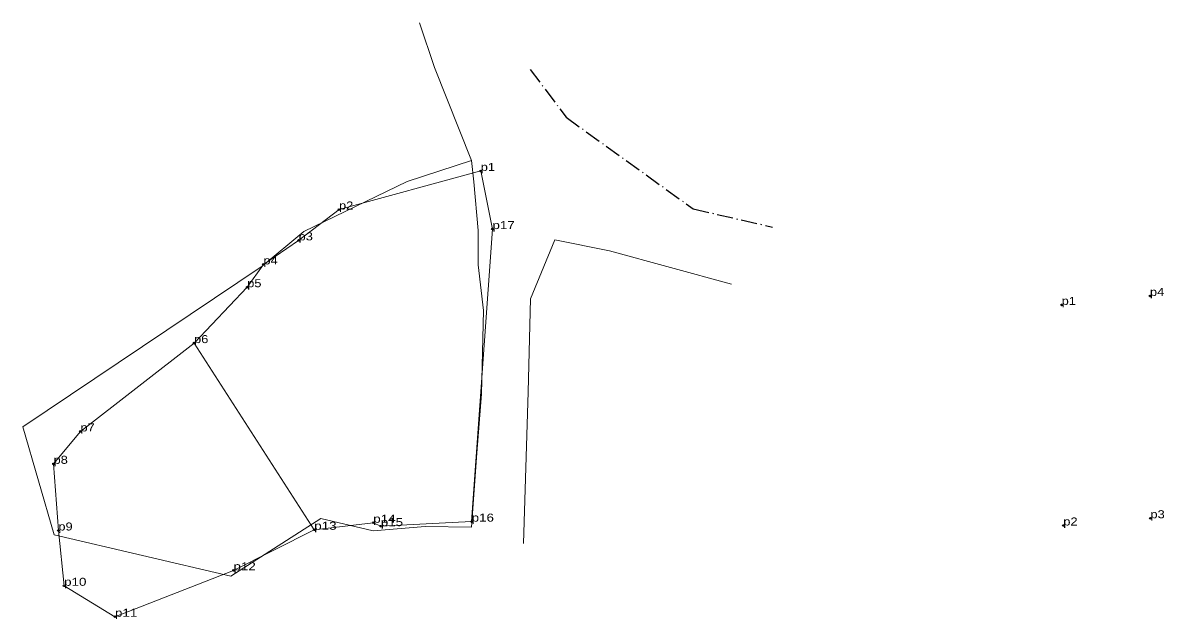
# Model space of a CAD drawing. Header units: metres. Extents: x 547619 to 552195, y 1820503 to 1839811.
# Drawn here: x 548503.1 to 548759.7, y 1822758.5 to 1822892.4 of the extents above; entities that cross this region are included whole.
import ezdxf

# ---------------------------------------------------------------- set-up
doc = ezdxf.new("R2010")
doc.units = ezdxf.units.M
doc.header["$LTSCALE"] = 0.72
doc.header["$PDMODE"] = 32
doc.header["$PDSIZE"] = 0.36
doc.linetypes.add('DOT_DASHED', pattern=[7.7, 5, -1.2, 0.3, -1.2])
doc.layers.add('1', color=7, linetype='Continuous', lineweight=13)
doc.layers.add('10', color=7, linetype='Continuous', lineweight=13)
doc.layers.add('12', color=7, linetype='Continuous')
doc.layers.add('7', color=7, linetype='Continuous')

msp = doc.modelspace()

# ---------------------------------------------------------------- linework, layer by layer
at = {"layer": '1'}
msp.add_lwpolyline([(548603.92, 1822861.51), (548595.64, 1822882.39), (548592.23, 1822892.44)], dxfattribs=at)
at = {"layer": '1', "linetype": 'DOT_DASHED', "lineweight": 25}
msp.add_lwpolyline([(548617.15, 1822881.95), (548625.26, 1822871.21), (548653.82, 1822850.65), (548671.64, 1822846.56)], dxfattribs=at)
at = {"layer": '10'}
for p, q in [((548622.7, 1822843.72), (548617.22, 1822830.44)), ((548541.56, 1822820.48), (548568.59, 1822778.54)), ((548503.06, 1822801.68), (548510.08, 1822777.4))]:
    msp.add_line(p, q, dxfattribs=at)
for points in [[(548503.06, 1822801.68), (548556.87, 1822837.76), (548566.27, 1822845.56), (548589.52, 1822856.77), (548603.92, 1822861.51)], [(548603.97, 1822779.13), (548605.15, 1822795.73), (548606.18, 1822809.05), (548606.62, 1822827.83), (548605.47, 1822838.07), (548605.49, 1822845.78), (548604.51, 1822856.72), (548603.92, 1822861.51)], [(548615.61, 1822775.42), (548616.71, 1822809.54), (548617.22, 1822830.44), (548622.7, 1822843.72)], [(548622.7, 1822843.72), (548634.97, 1822841.25), (548662.39, 1822833.74)], [(548510.08, 1822777.4), (548549.82, 1822768.15), (548570.08, 1822781.09), (548581.81, 1822778.32), (548593.54, 1822779.31), (548603.97, 1822779.13)]]:
    msp.add_lwpolyline(points, dxfattribs=at)
msp.add_lwpolyline([(548606.03, 1822859.16), (548574.16, 1822850.5), (548565.07, 1822843.56), (548557.16, 1822838.16), (548553.51, 1822833.04), (548541.56, 1822820.48), (548516.02, 1822800.64), (548509.97, 1822793.36), (548511.05, 1822778.38), (548512.34, 1822765.95), (548523.78, 1822759), (548550.43, 1822769.42), (548568.59, 1822778.54), (548581.86, 1822780.12), (548583.55, 1822779.35), (548603.98, 1822780.37), (548608.66, 1822846.1)], close=True, dxfattribs=at)
at = {"layer": '7'}
for p in [(548606.03, 1822859.17), (548574.16, 1822850.49), (548608.66, 1822846.1), (548565.07, 1822843.56), (548557.17, 1822838.16), (548553.51, 1822833.03), (548736.65, 1822829.07), (548756.52, 1822831.08), (548541.56, 1822820.48), (548516.02, 1822800.63), (548509.97, 1822793.36), (548581.86, 1822780.12), (548603.98, 1822780.37), (548756.63, 1822781.13), (548511.05, 1822778.38), (548568.59, 1822778.54), (548583.55, 1822779.35), (548737.03, 1822779.5), (548550.43, 1822769.42), (548512.34, 1822765.95), (548523.78, 1822759)]:
    msp.add_point(p, dxfattribs=at)

# ---------------------------------------------------------------- texts
at = {"layer": '12'}
for s, width, p in [('p1', 1.2, (548606.03, 1822859.16)), ('p2', 1.2, (548574.16, 1822850.5)), ('p17', 1.25, (548608.66, 1822846.1)), ('p3', 1.2, (548565.07, 1822843.56)), ('p4', 1.2, (548557.16, 1822838.16)), ('p5', 1.2, (548553.51, 1822833.04)), ('p4', 1.2, (548756.52, 1822831.08)), ('p1', 1.2, (548736.66, 1822829.07)), ('p6', 1.2, (548541.56, 1822820.48)), ('p7', 1.2, (548516.02, 1822800.64)), ('p8', 1.2, (548509.97, 1822793.36)), ('p3', 1.2, (548756.63, 1822781.13)), ('p13', 1.25, (548568.59, 1822778.54)), ('p14', 1.25, (548581.86, 1822780.12)), ('p15', 1.25, (548583.55, 1822779.35)), ('p16', 1.25, (548603.98, 1822780.37)), ('p2', 1.2, (548737.03, 1822779.5)), ('p9', 1.2, (548511.05, 1822778.38)), ('p12', 1.25, (548550.43, 1822769.42)), ('p10', 1.25, (548512.34, 1822765.95)), ('p11', 1.25, (548523.78, 1822759))]:
    msp.add_text(s, height=1.8, dxfattribs=dict(at, width=width)).set_placement(p)

doc.saveas('drawing.dxf')
